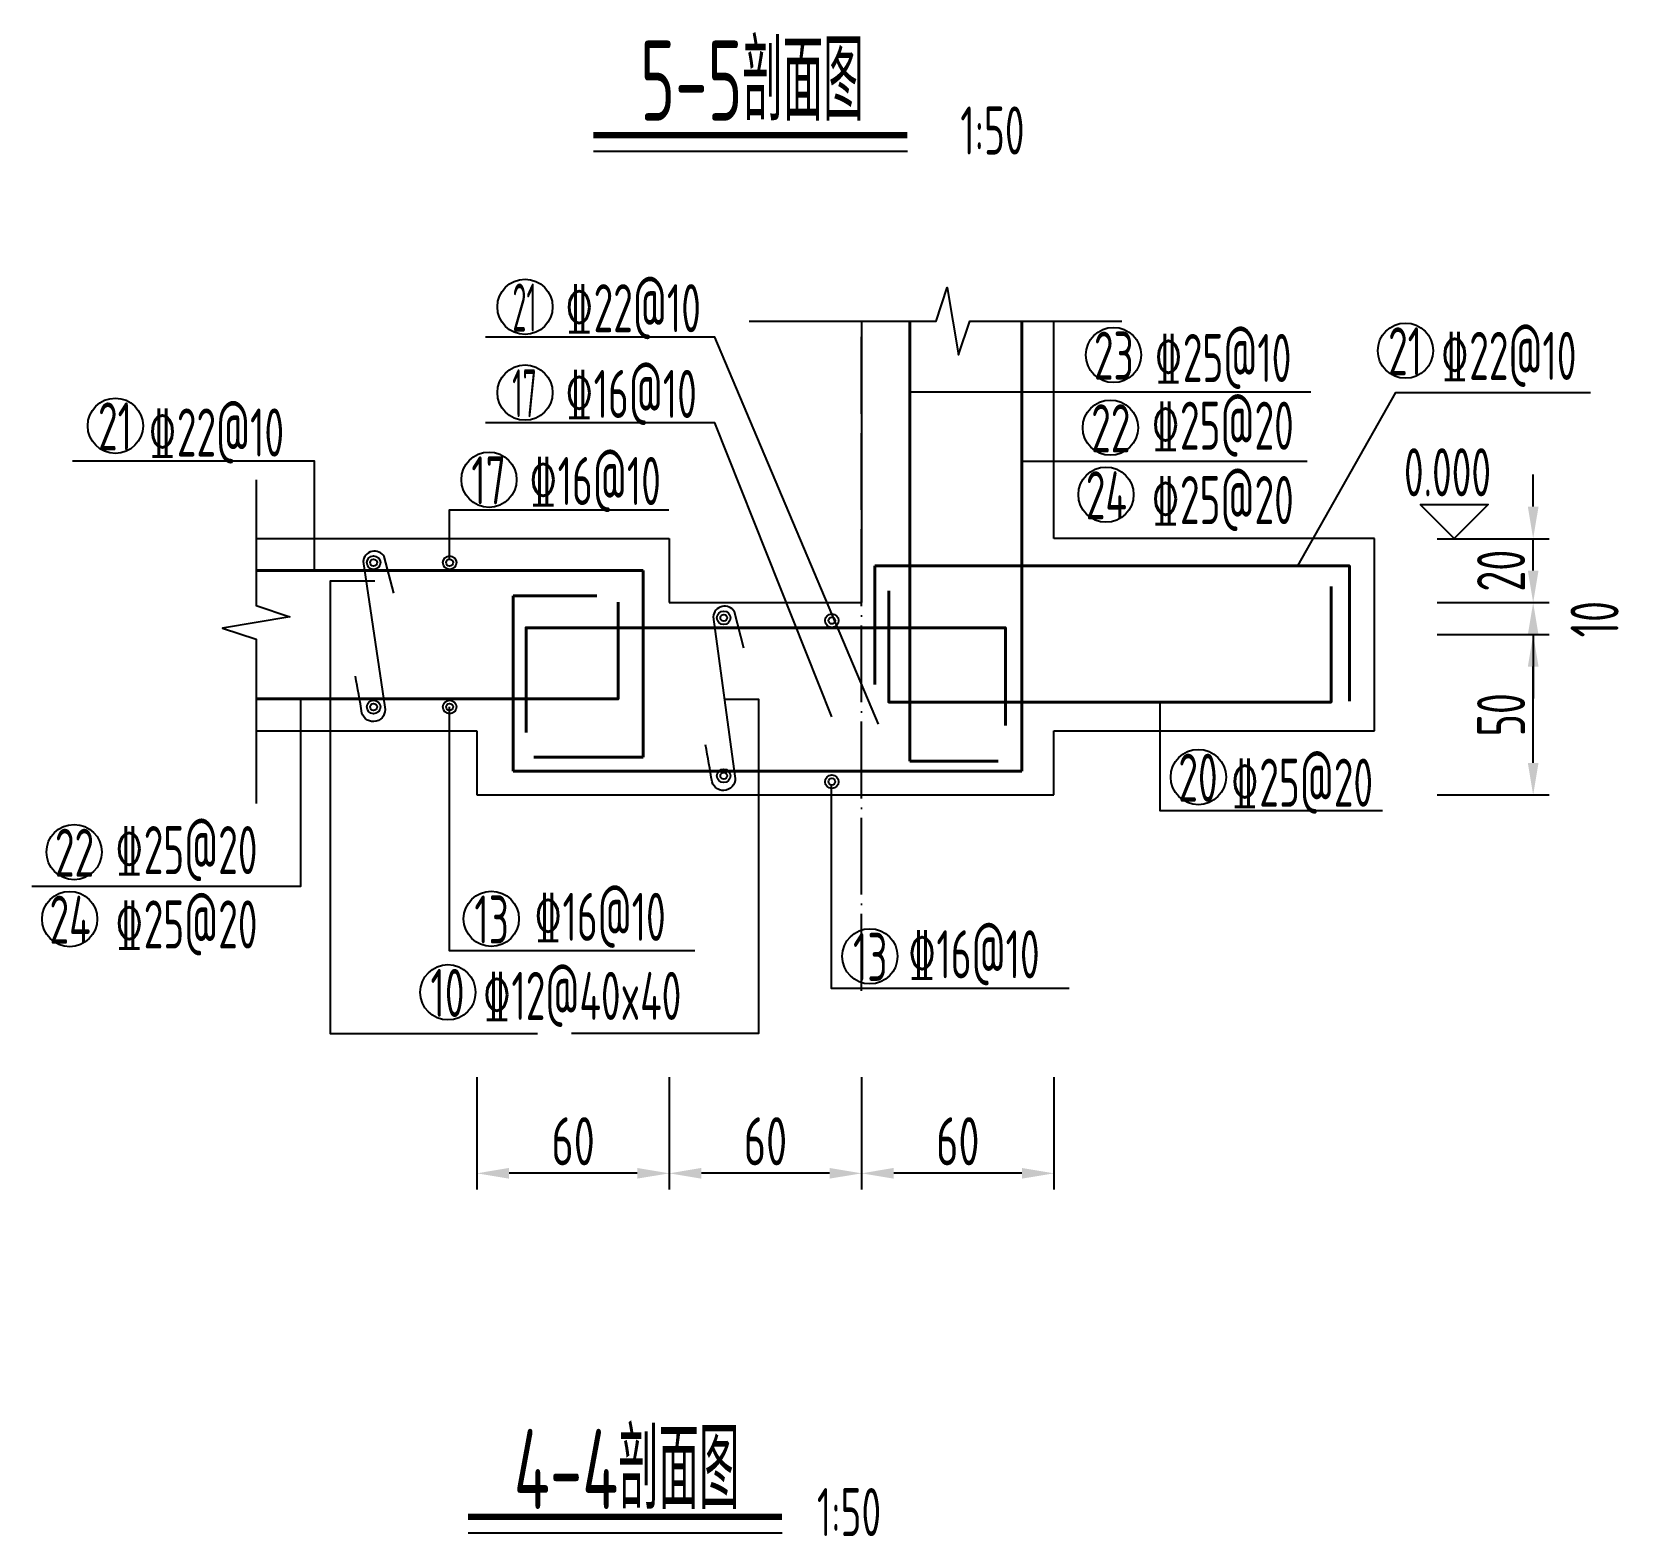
# Model space of a CAD drawing. Header units: millimetres. Extents: x -29538 to 115583, y -232866 to 15404.
# Drawn here: x 29057 to 39004, y -76636 to -67249 of the extents above; entities that cross this region are included whole.
import ezdxf
from ezdxf.enums import TextEntityAlignment as Align

# ---------------------------------------------------------------- set-up
doc = ezdxf.new("R2010")
doc.units = ezdxf.units.MM
doc.header["$LTSCALE"] = 10
doc.header["$MEASUREMENT"] = 0
doc.linetypes.add('ACAD_ISO04W100', pattern=[30, 24, -3, 0, -3])
for name, color, linetype in [('WALL-W', 2, 'Continuous'), ('中心线', 3, 'ACAD_ISO04W100'), ('文字', 7, 'Continuous'), ('标注', 4, 'Continuous'), ('次轮廓线', 7, 'Continuous'), ('轮廓线', 1, 'Continuous')]:
    doc.layers.add(name, color=color, linetype=linetype)
doc.layers.add('钢筋', color=6, linetype='Continuous', lineweight=40)
doc.styles.get("Standard").update_dxf_attribs({"font": 'gbenor.shx', "width": 0.75, "bigfont": 'gbcbig.shx'})
doc.dimstyles.get("Standard").update_dxf_attribs({"dimscale": 100, "dimtxt": 3, "dimasz": 2, "dimexe": 1, "dimexo": 1, "dimgap": 0.5, "dimtad": 1, "dimdec": 1, "dimlfac": 0.1, "dimdsep": 46, "dimtxsty": 'Standard', "dimcen": 0.5, "dimadec": 0, "dimazin": 0, "dimtfac": 1, "dimtdec": 1, "dimtofl": 0, "dimtmove": 2, "dimatfit": 3, "dimfxl": 0, "dimtolj": 1, "dimtzin": 0, "dimarcsym": 0})

# ---------------------------------------------------------------- blocks, each defined once
blk = doc.blocks.new('*D525')
at = {"layer": 'Defpoints', "color": 0}
for p in [(32754.3, -71009.4), (38423.8, -71009.4), (36354.3, -72010.4)]:
    blk.add_point(p, dxfattribs=at)
at = {"layer": '标注', "color": 0, "lineweight": -2}
for p, q in [((37823.8, -71009.4), (38523.8, -71009.4)), ((38423.8, -71810.4), (38423.8, -71209.4)), ((37823.8, -72010.4), (38523.8, -72010.4))]:
    blk.add_line(p, q, dxfattribs=at)
at = {"layer": '标注', "color": 0}
for points in [[(38390.5, -71209.4), (38457.2, -71209.4), (38423.8, -71009.4)], [(38390.5, -71810.4), (38457.2, -71810.4), (38423.8, -72010.4)]]:
    blk.add_solid(points, dxfattribs=at)
at = {"layer": '标注', "color": 0, "insert": (38223.8, -71509.9), "char_height": 300, "attachment_point": 5, "rotation": 90}
blk.add_mtext('\\A1;50', dxfattribs=at)
blk = doc.blocks.new('*D526')
at = {"layer": 'Defpoints', "color": 0}
for p in [(33954.3, -70411.4), (38423.8, -70411.4), (33954.3, -70810.4)]:
    blk.add_point(p, dxfattribs=at)
at = {"layer": '标注', "color": 0, "lineweight": -2}
for p, q in [((38423.8, -70211.4), (38423.8, -70011.4)), ((37823.8, -70411.4), (38523.8, -70411.4)), ((37823.8, -70810.4), (38523.8, -70810.4)), ((38423.8, -71010.4), (38423.8, -71210.4))]:
    blk.add_line(p, q, dxfattribs=at)
at = {"layer": '标注', "color": 0}
for points in [[(38390.5, -70211.4), (38457.2, -70211.4), (38423.8, -70411.4)], [(38390.5, -71010.4), (38457.2, -71010.4), (38423.8, -70810.4)]]:
    blk.add_solid(points, dxfattribs=at)
at = {"layer": '标注', "color": 0, "insert": (38223.8, -70610.9), "char_height": 300, "attachment_point": 5, "rotation": 90}
blk.add_mtext('\\A1;20', dxfattribs=at)
blk = doc.blocks.new('*D533')
at = {"layer": 'Defpoints', "color": 0}
for p in [(33954.3, -70810.4), (38423.8, -70810.4), (32754.3, -71009.4)]:
    blk.add_point(p, dxfattribs=at)
at = {"layer": '标注', "color": 0, "lineweight": -2}
for p, q in [((38423.8, -70610.4), (38423.8, -70410.4)), ((37823.8, -70810.4), (38523.8, -70810.4)), ((37823.8, -71009.4), (38523.8, -71009.4)), ((38423.8, -71209.4), (38423.8, -71409.4))]:
    blk.add_line(p, q, dxfattribs=at)
at = {"layer": '标注', "color": 0}
for points in [[(38390.5, -70610.4), (38457.2, -70610.4), (38423.8, -70810.4)], [(38390.5, -71209.4), (38457.2, -71209.4), (38423.8, -71009.4)]]:
    blk.add_solid(points, dxfattribs=at)
at = {"layer": '标注', "color": 0, "insert": (38806.8, -70913.5), "char_height": 300, "attachment_point": 5, "rotation": 90}
blk.add_mtext('\\A1;10', dxfattribs=at)
blk = doc.blocks.new('*D534')
at = {"layer": 'Defpoints', "color": 0}
for p in [(34234.1, -71111.4), (35434.1, -72311.4), (34234.1, -74371.5)]:
    blk.add_point(p, dxfattribs=at)
at = {"layer": '标注', "color": 0, "lineweight": -2}
for p, q in [((34234.1, -73771.5), (34234.1, -74471.5)), ((35434.1, -73771.5), (35434.1, -74471.5)), ((35234.1, -74371.5), (34434.1, -74371.5))]:
    blk.add_line(p, q, dxfattribs=at)
at = {"layer": '标注', "color": 0}
for points in [[(34434.1, -74338.1), (34434.1, -74404.8), (34234.1, -74371.5)], [(35234.1, -74338.1), (35234.1, -74404.8), (35434.1, -74371.5)]]:
    blk.add_solid(points, dxfattribs=at)
at = {"layer": '标注', "color": 0, "insert": (34834.1, -74171.5), "char_height": 300, "attachment_point": 5}
blk.add_mtext('\\A1;60', dxfattribs=at)
blk = doc.blocks.new('*D535')
at = {"layer": 'Defpoints', "color": 0}
for p in [(33034.1, -71111.4), (34234.1, -71111.4), (33034.1, -74371.5)]:
    blk.add_point(p, dxfattribs=at)
at = {"layer": '标注', "color": 0, "lineweight": -2}
for p, q in [((33034.1, -73771.5), (33034.1, -74471.5)), ((34234.1, -73771.5), (34234.1, -74471.5)), ((34034.1, -74371.5), (33234.1, -74371.5))]:
    blk.add_line(p, q, dxfattribs=at)
at = {"layer": '标注', "color": 0}
for points in [[(33234.1, -74338.1), (33234.1, -74404.8), (33034.1, -74371.5)], [(34034.1, -74338.1), (34034.1, -74404.8), (34234.1, -74371.5)]]:
    blk.add_solid(points, dxfattribs=at)
at = {"layer": '标注', "color": 0, "insert": (33634.1, -74171.5), "char_height": 300, "attachment_point": 5}
blk.add_mtext('\\A1;60', dxfattribs=at)
blk = doc.blocks.new('*D536')
at = {"layer": 'Defpoints', "color": 0}
for p in [(33034.1, -71111.4), (31834.1, -72311.4), (31834.1, -74371.5)]:
    blk.add_point(p, dxfattribs=at)
at = {"layer": '标注', "color": 0, "lineweight": -2}
for p, q in [((31834.1, -73771.5), (31834.1, -74471.5)), ((33034.1, -73771.5), (33034.1, -74471.5)), ((32834.1, -74371.5), (32034.1, -74371.5))]:
    blk.add_line(p, q, dxfattribs=at)
at = {"layer": '标注', "color": 0}
for points in [[(32034.1, -74338.1), (32034.1, -74404.8), (31834.1, -74371.5)], [(32834.1, -74338.1), (32834.1, -74404.8), (33034.1, -74371.5)]]:
    blk.add_solid(points, dxfattribs=at)
at = {"layer": '标注', "color": 0, "insert": (32434.1, -74171.5), "char_height": 300, "attachment_point": 5}
blk.add_mtext('\\A1;60', dxfattribs=at)

msp = doc.modelspace()

# ---------------------------------------------------------------- linework, layer by layer
at = {"ltscale": 2}
for points in [[(33532.14, -69053.7), (34698.71, -69053.7), (34768.71, -68843.7), (34838.71, -69263.7), (34908.71, -69053.7), (35856.89, -69053.7)], [(30456.86, -70044.91), (30456.86, -70828.72), (30666.86, -70898.72), (30246.86, -70968.72), (30456.86, -71038.72), (30456.86, -72064.71)]]:
    msp.add_lwpolyline(points, dxfattribs=at)
at = {"layer": 'WALL-W', "color": 6, "ltscale": 2}
for points in [[(31314.48, -70750.19), (31255.84, -70523.09, 0.7255301), (31123.81, -70553.86), (31259.09, -71462.89, -0.974105), (31116.26, -71499.09, 0.0052831), (31075.78, -71269.04, 0.7350073)], [(33498.79, -71094.22), (33440.15, -70867.13, 0.7255301), (33308.12, -70897.9), (33443.4, -71892.43, -0.974105), (33300.57, -71928.64, 0.0052831), (33260.09, -71698.59, 0.7350073)]]:
    msp.add_lwpolyline(points, format="xyb", dxfattribs=at)
for centre, radius in [((31189.37, -70560.79), 42.19), ((31663.6, -70560.79), 42.19), ((31189.37, -70560.79), 21.09), ((31663.6, -70560.79), 21.09), ((33373.68, -70904.82), 42.19), ((33373.68, -70904.82), 21.09), ((34047.91, -70922.32), 42.19), ((34047.91, -70922.32), 21.09), ((31189.37, -71461.29), 42.19), ((31189.37, -71461.29), 21.09), ((31663.6, -71461.29), 42.19), ((31663.6, -71461.29), 21.09), ((33373.68, -71890.84), 42.19), ((33373.68, -71890.84), 21.09), ((34047.91, -71927.76), 42.19), ((34047.91, -71927.76), 21.09)]:
    msp.add_circle(centre, radius, dxfattribs=at)
at = {"layer": '中心线', "ltscale": 2}
msp.add_line((34234.12, -73232.64), (34234.12, -69053.7), dxfattribs=at)
at = {"layer": '文字'}
for p, q in [((32560.32, -67993.84), (34519.3, -67993.84)), ((31778.6, -76615.45), (33737.58, -76615.45))]:
    msp.add_line(p, q, dxfattribs=at)
at = {"layer": '文字', "const_width": 40}
for points in [[(32560.32, -67893.84), (34519.3, -67893.84)], [(31778.6, -76515.45), (33737.58, -76515.45)]]:
    msp.add_lwpolyline(points, dxfattribs=at)
at = {"layer": '文字'}
for centre in [(32133.79, -68964.58), (35805.37, -69264.89), (37626.97, -69238.01), (32133.79, -69499.79), (29578.27, -69706.68), (35786.13, -69718.56), (31909.21, -70043.16), (35758.47, -70136.44), (36335.17, -71898.66), (29320.72, -72366.87), (29293.06, -72784.75), (31923.51, -72783.49), (34285.6, -73017.28), (31652.82, -73241.82)]:
    msp.add_circle(centre, 172.44, dxfattribs=at)
at = {"layer": '标注'}
for points in [[(34339.3, -71568.21), (33317.91, -69153.08), (31886.37, -69153.08)], [(37036.55, -69497.08), (34534.12, -69497.08)], [(36955.72, -70580.96), (37567.01, -69499.42), (38782.25, -69499.42)], [(34047.91, -71523.31), (33317.91, -69688.29), (31886.37, -69688.29)], [(30820.77, -70610.4), (30820.77, -69927.7), (29311.1, -69927.7)], [(37014.13, -69929.22), (35234.12, -69929.22)], [(31661.79, -70534.76), (31661.79, -70231.66), (33031.68, -70231.66)], [(31197.08, -70676.18), (30918.06, -70676.18), (30918.06, -73498.13), (32211.69, -73498.13)], [(30733.58, -71411.38), (30733.58, -72581.45), (29057.22, -72581.45)], [(33375.76, -71412.46), (33589.86, -71412.46), (33589.86, -73498.13), (32988.74, -73498.13), (32423.48, -73498.13)], [(33192.84, -72983.75), (31661.79, -72983.75), (31663.6, -71461.29)], [(36093.61, -71431.2), (36093.61, -72107.31), (37483.71, -72107.31)], [(35528.69, -73217.53), (34046.1, -73217.53), (34046.1, -71948.77)]]:
    msp.add_lwpolyline(points, dxfattribs=at)
at = {"layer": '次轮廓线'}
msp.add_lwpolyline([(37717.69, -70197.83), (38141.96, -70197.83), (37929.82, -70409.96)], close=True, dxfattribs=at)
at = {"layer": '轮廓线'}
for p, q in [((34234.12, -69053.7), (34234.12, -70810.4)), ((35434.12, -70410.4), (35434.12, -69053.7)), ((30456.86, -70410.4), (33034.12, -70410.4)), ((33034.12, -70410.4), (33034.12, -70810.4)), ((37434.12, -70410.4), (35434.12, -70410.4)), ((37434.12, -71610.4), (37434.12, -70410.4)), ((33034.12, -70810.4), (34234.12, -70810.4)), ((30456.86, -71610.4), (31834.12, -71610.4)), ((31834.12, -71610.4), (31834.12, -72010.4)), ((35434.12, -72010.4), (35434.12, -71610.4)), ((35434.12, -71610.4), (37434.12, -71610.4)), ((31834.12, -72010.4), (35434.12, -72010.4))]:
    msp.add_line(p, q, dxfattribs=at)
at = {"layer": '钢筋'}
for p, q in [((34534.12, -69053.7), (34534.12, -71798.89)), ((35234.12, -71861.95), (35234.12, -69053.7)), ((30456.86, -70610.4), (32870.33, -70610.4)), ((32870.33, -70610.4), (32870.33, -71774.44)), ((32582.29, -70767.59), (32060.29, -70767.59)), ((32060.29, -70767.59), (32060.29, -71861.95)), ((32870.33, -71774.44), (32188.56, -71774.44)), ((34534.12, -71798.89), (35085.93, -71798.89)), ((32060.29, -71861.95), (35234.12, -71861.95))]:
    msp.add_line(p, q, dxfattribs=at)
for points in [[(34316.82, -70580.96), (37277.83, -70580.96), (37277.83, -71424.99)], [(34316.82, -70580.96), (34316.82, -71320.63)], [(37163.07, -70710.45), (37163.07, -71431.2), (34402.96, -71431.2), (34402.96, -70736.06)], [(30456.86, -71411.38), (32714.25, -71411.38), (32714.25, -70808.14)], [(35130.91, -71577.24), (35130.91, -70967.22), (32140.25, -70967.22), (32140.25, -71619.8)]]:
    msp.add_lwpolyline(points, dxfattribs=at)

# ---------------------------------------------------------------- texts
at = {"layer": '文字'}
for s, height, width, p in [('5-5剖面图', 500, 0.7, (33549.45, -67552.38)), ('1:50', 300, 0.7, (35050.02, -67863.93)), ('21', 300, 0.5, (32131.31, -68968.73)), ('23', 300, 0.7, (35807.85, -69269.03)), ('21', 300, 0.7, (37624.49, -69242.15)), ('17', 300, 0.5, (32131.31, -69503.93)), ('21', 300, 0.7, (29575.79, -69710.83)), ('22', 300, 0.7, (35788.61, -69722.7)), ('17', 300, 0.7, (31906.73, -70047.31)), ('0.000', 300, 0.7, (37889.31, -69996.84)), ('24', 300, 0.7, (35760.95, -70140.58)), ('20', 300, 0.7, (36332.69, -71902.8)), ('22', 300, 0.7, (29323.2, -72371.01)), ('24', 300, 0.7, (29295.54, -72788.89)), ('13', 300, 0.7, (31925.99, -72787.64)), ('13', 300, 0.7, (34288.08, -73021.42)), ('10', 300, 0.7, (31650.34, -73245.96)), ('4-4剖面图', 500, 0.7, (32767.73, -76217.23)), ('1:50', 300, 0.7, (34155.29, -76485.54))]:
    msp.add_text(s, height=height, dxfattribs=dict(at, width=width)).set_placement(p, align=Align.MIDDLE_CENTER)
at = {"layer": '文字', "width": 0.7}
for s, p in [('%%13222@10', (32382.16, -69122.85)), ('%%13225@10', (36058.18, -69433.52)), ('%%13222@10', (37844.92, -69420.56)), ('%%13216@10', (32382.16, -69658.06)), ('%%13225@20', (36040.44, -69856.14)), ('%%13222@10', (29781.76, -69898.62)), ('%%13216@10', (32157.58, -70201.43)), ('%%13225@20', (36040.44, -70320.2)), ('%%13225@20', (36535.16, -72083.63)), ('%%13225@20', (29575.02, -72504.45)), ('%%13216@10', (32187.88, -72921.08)), ('%%13225@20', (29575.02, -72968.51)), ('%%13216@10', (34520.77, -73154.86)), ('%%13212@40x40', (31869, -73414.36))]:
    msp.add_text(s, height=300, dxfattribs=at).set_placement(p)

# ---------------------------------------------------------------- dimensions: what is measured, and where the dimension line sits
at = {"layer": '标注'}
for base, p1, p2, picture, middle in [((38423.81786558, -70411.39809045), (33954.30305794, -70810.39809045), (33954.30305794, -70411.39809045), '*D526', (38223.81786558, -70610.89809045)), ((38423.82, -71009.41), (36354.31, -72010.4), (32754.3, -71009.41), '*D525', (38223.82, -71509.91))]:
    dim = msp.add_linear_dim(base=base, p1=p1, p2=p2, angle=90, dimstyle='Standard', override={"dimlfac": 0.05}, dxfattribs=at)
    dim.commit()
    dim.dimension.update_dxf_attribs({"geometry": picture, "text_midpoint": middle})
dim = msp.add_linear_dim(base=(38423.82, -70810.4), p1=(32754.3, -71009.41), p2=(33954.3, -70810.4), angle=90, dimstyle='Standard', override={"dimlfac": 0.05}, dxfattribs=at)
dim.commit()
dim.dimension.update_dxf_attribs({"geometry": '*D533', "text_midpoint": (38806.78, -70913.49), "dimtype": 160})
for base, p1, p2, picture, middle in [((31834.12, -74371.46), (33034.12, -71111.38), (31834.12, -72311.38), '*D536', (32434.12, -74171.46)), ((33034.12, -74371.46), (34234.12, -71111.38), (33034.12, -71111.38), '*D535', (33634.12, -74171.46)), ((34234.12, -74371.46), (35434.12, -72311.38), (34234.12, -71111.38), '*D534', (34834.12, -74171.46))]:
    dim = msp.add_linear_dim(base=base, p1=p1, p2=p2, dimstyle='Standard', override={"dimlfac": 0.05}, dxfattribs=at)
    dim.commit()
    dim.dimension.update_dxf_attribs({"geometry": picture, "text_midpoint": middle})

doc.saveas('drawing.dxf')
